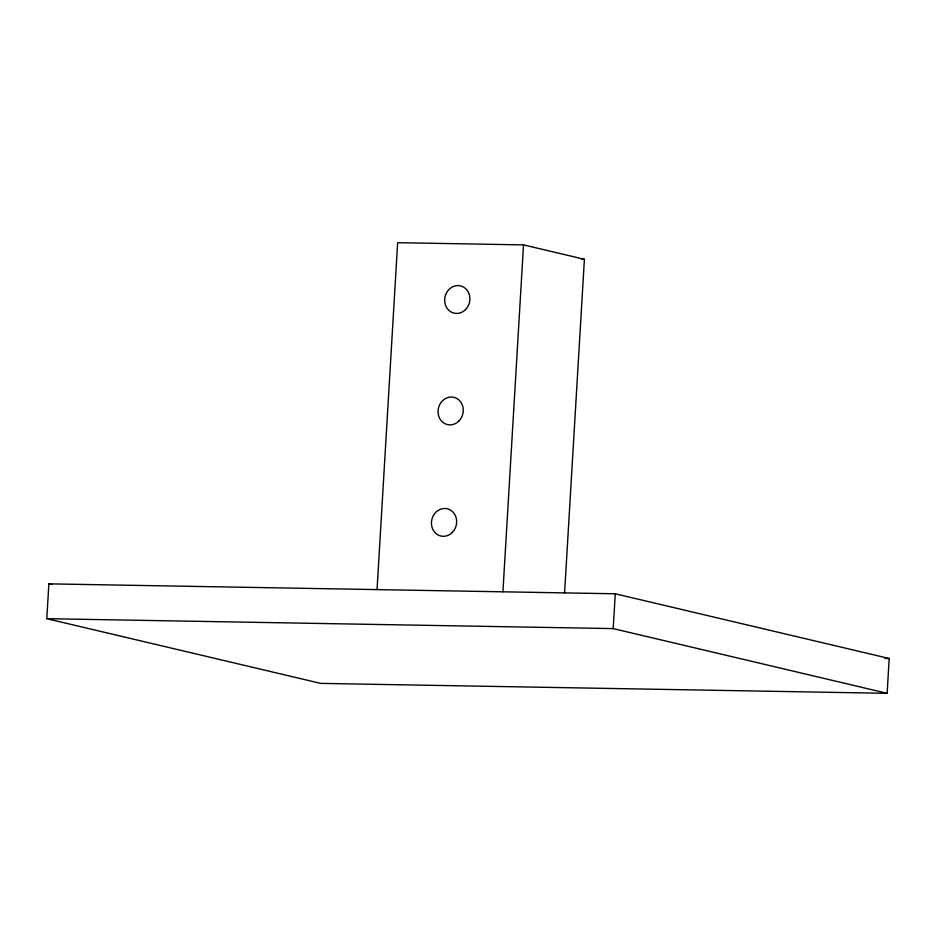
<?xml version="1.0" encoding="UTF-8"?>
<svg xmlns="http://www.w3.org/2000/svg" width="936" height="936" viewBox="0 0 936 936"><rect width="100%" height="100%" fill="white"/><g stroke="black" fill="none" stroke-linecap="round" stroke-linejoin="round"><path stroke-width="1.4" d="M46.8 618.684L48.871 583.853L615.28 593.787L889.2 658.488L887.129 693.319L320.72 683.385L46.8 618.684L613.209 628.606L887.129 693.319M377.044 589.563L397.66 242.681L523.528 244.893L584.403 259.272L564.572 593.026M502.913 591.763L523.528 244.893M613.209 628.606L615.28 593.787M581.502 259.225L584.403 259.272M884.824 658.417L889.2 658.488M48.871 583.853L51.702 584.532M452.357 532.397A14.005 12.531 -76.7 0 0 448.098 508.997A14.005 12.531 -76.7 0 0 431.671 525.786A14.005 12.531 -76.7 0 0 452.357 532.397M458.979 420.954A14.005 12.531 -76.7 0 0 454.72 397.554A14.005 12.531 -76.7 0 0 438.294 414.344A14.005 12.531 -76.7 0 0 458.979 420.954M465.601 309.512A14.005 12.531 -76.7 0 0 461.343 286.112A14.005 12.531 -76.7 0 0 444.904 302.901A14.005 12.531 -76.7 0 0 465.601 309.512"/></g></svg>
